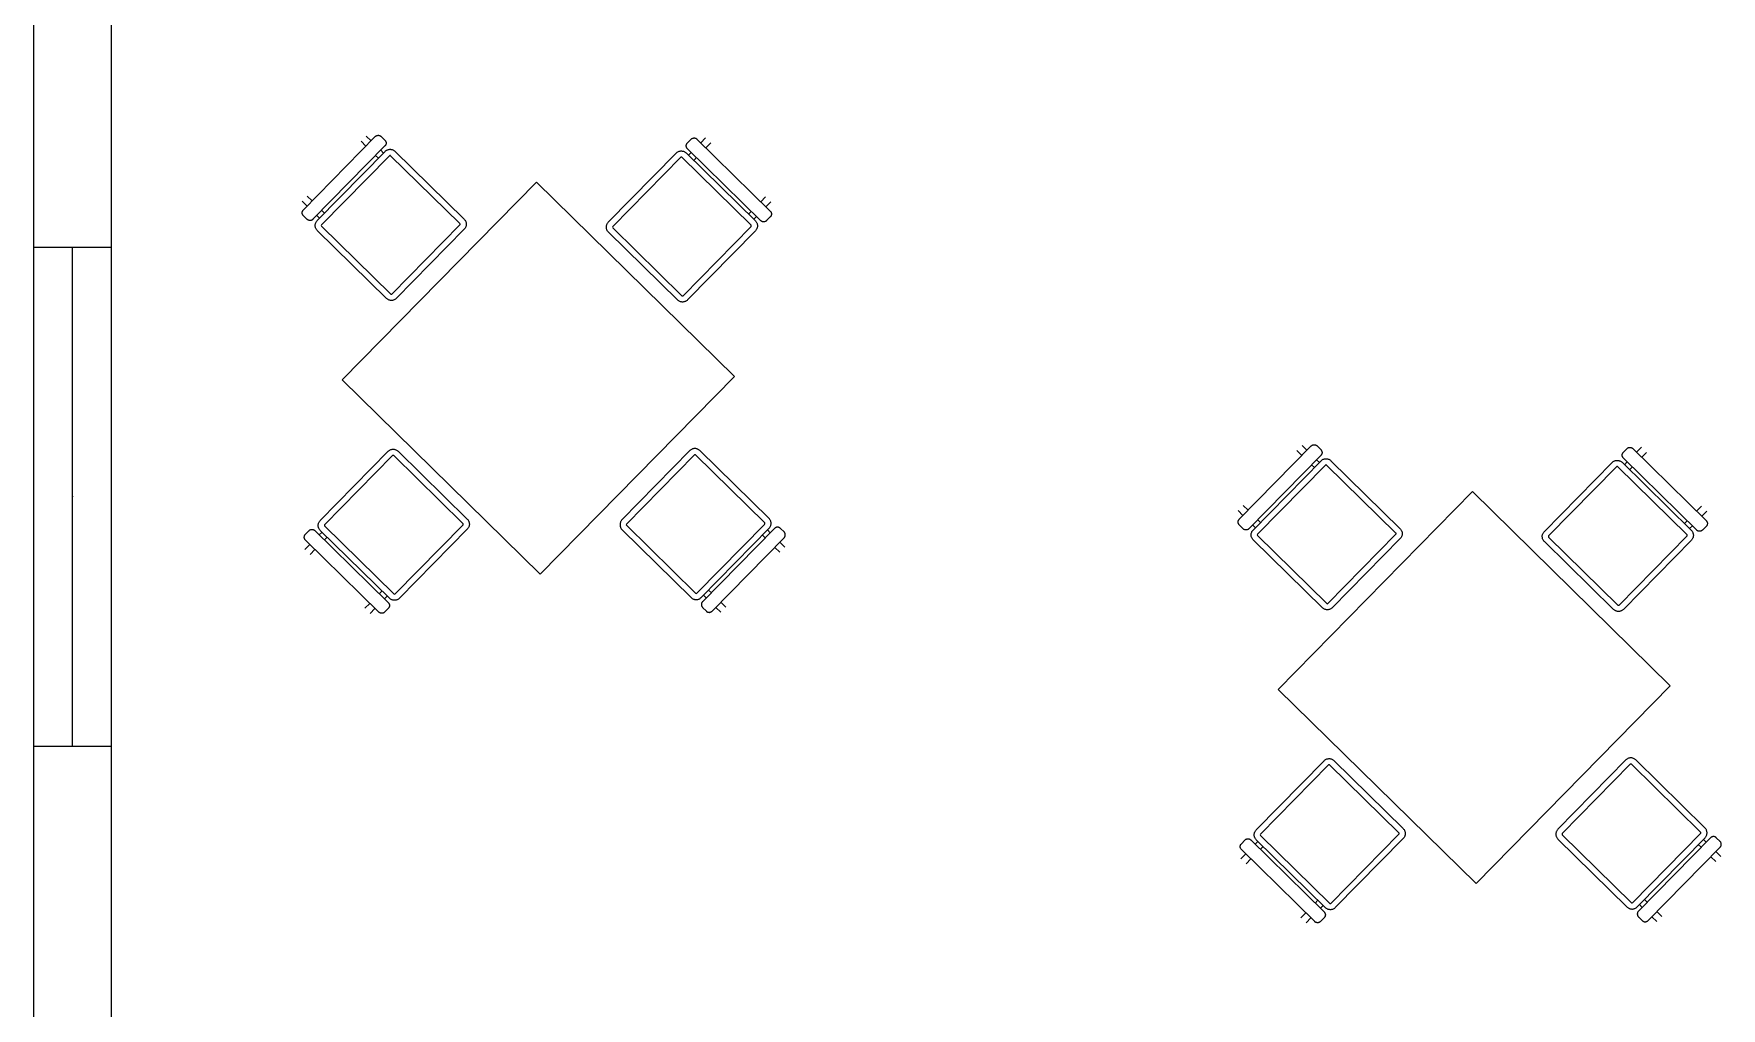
# Model space of a CAD drawing. Header units: millimetres. Extents: x 0 to 11.7, y 0 to 17.
# Drawn here: x 0 to 6.09, y 7 to 10.52 of the extents above; entities that cross this region are included whole.
import ezdxf

# ---------------------------------------------------------------- set-up
doc = ezdxf.new("R2010")
doc.units = ezdxf.units.MM
doc.layers.get('0').update_dxf_attribs({"lineweight": 0})
doc.layers.add('_cerramiento', color=251, linetype='Continuous', lineweight=25)
doc.layers.add('_ventanas', color=132, linetype='Continuous', lineweight=5)
doc.layers.add('_mobiliario', color=7, linetype='Continuous', lineweight=5, true_color=0x9e9e9e)

msp = doc.modelspace()

# ---------------------------------------------------------------- linework, layer by layer
msp.add_point((0.14, 8.8461))
at = {"layer": '_cerramiento'}
for p, q in [((0, 0), (0, 11.773)), ((0.28, 0.28), (0.28, 11.7015))]:
    msp.add_line(p, q, dxfattribs=at)
at = {"layer": '_mobiliario'}
for p, q in [((1.1982, 10.1102), (1.1804, 10.1277)), ((1.1987, 10.1463), (1.2165, 10.1289)), ((2.4054, 10.1218), (2.4228, 10.1396)), ((2.4415, 10.1213), (2.424, 10.1035)), ((1.0379, 9.8257), (1.2831, 10.0754)), ((1.243, 10.0662), (1.2329, 10.0761)), ((1.2512, 10.0948), (1.2613, 10.0848)), ((2.088, 9.8198), (2.3331, 10.0696)), ((2.3373, 10.0696), (2.587, 9.8244)), ((2.3613, 10.0769), (2.3713, 10.0871)), ((2.3899, 10.0688), (2.38, 10.0586)), ((0.9862, 9.9299), (1.004, 9.9124)), ((1.8131, 9.9801), (1.1126, 9.2665)), ((2.5268, 9.2796), (1.8131, 9.9801)), ((2.6218, 9.9093), (2.6393, 9.9271)), ((0.9857, 9.8938), (0.9679, 9.9112)), ((1.0306, 9.8497), (1.0204, 9.8597)), ((1.0387, 9.8783), (1.0489, 9.8684)), ((2.5778, 9.8645), (2.5877, 9.8746)), ((2.6579, 9.9088), (2.6404, 9.891)), ((1.2877, 9.5764), (1.0379, 9.8216)), ((2.6064, 9.8563), (2.5964, 9.8462)), ((1.8263, 8.566), (1.1126, 9.2665)), ((2.5268, 9.2796), (1.8263, 8.566)), ((4.5736, 8.9944), (4.5558, 9.0119)), ((4.574, 9.0305), (4.5918, 9.0131)), ((5.7807, 9.006), (5.7982, 9.0238)), ((4.4133, 8.7099), (4.6584, 8.9596)), ((4.6184, 8.9504), (4.6083, 8.9603)), ((4.6266, 8.979), (4.6367, 8.969)), ((5.4633, 8.704), (5.7085, 8.9538)), ((5.7126, 8.9538), (5.9624, 8.7086)), ((5.7367, 8.9611), (5.7466, 8.9713)), ((5.7653, 8.953), (5.7553, 8.9428)), ((5.8168, 9.0055), (5.7994, 8.9877)), ((5.1885, 8.8643), (4.488, 8.1507)), ((5.9022, 8.1638), (5.1885, 8.8643)), ((4.3611, 8.778), (4.3433, 8.7954)), ((4.3616, 8.8141), (4.3794, 8.7966)), ((5.9972, 8.7935), (6.0146, 8.8113)), ((6.0333, 8.793), (6.0158, 8.7752)), ((1.0297, 8.7082), (1.0396, 8.7183)), ((1.2988, 8.4949), (1.049, 8.74)), ((1.5481, 8.7447), (1.3029, 8.4949)), ((2.1372, 8.7425), (2.387, 8.4973)), ((2.3911, 8.4974), (2.6363, 8.7471)), ((2.6278, 8.7069), (2.6379, 8.697)), ((2.6562, 8.7156), (2.6461, 8.7256)), ((4.4059, 8.7339), (4.3958, 8.7439)), ((4.6631, 8.4606), (4.4133, 8.7058)), ((4.4141, 8.7625), (4.4242, 8.7526)), ((5.9531, 8.7487), (5.9631, 8.7588)), ((5.9817, 8.7405), (5.9718, 8.7304)), ((0.9781, 8.6556), (0.9956, 8.6734)), ((1.0142, 8.6551), (0.9968, 8.6373)), ((1.0583, 8.7), (1.0483, 8.6899)), ((2.6726, 8.6629), (2.6904, 8.6454)), ((2.7087, 8.6641), (2.6909, 8.6816)), ((1.1946, 8.4432), (1.212, 8.461)), ((1.2461, 8.4957), (1.2561, 8.5058)), ((1.2747, 8.4875), (1.2648, 8.4774)), ((2.4153, 8.4905), (2.4254, 8.4805)), ((2.4437, 8.4992), (2.4336, 8.5091)), ((2.4963, 8.4476), (2.4785, 8.4651)), ((1.2307, 8.4427), (1.2132, 8.4249)), ((2.4602, 8.4465), (2.478, 8.429)), ((5.9022, 8.1638), (5.2016, 7.4502)), ((5.2016, 7.4502), (4.488, 8.1507)), ((4.6741, 7.379), (4.4244, 7.6242)), ((4.9234, 7.6289), (4.6783, 7.3791)), ((5.5126, 7.6267), (5.7624, 7.3815)), ((5.7665, 7.3816), (6.0116, 7.6313)), ((6.0316, 7.5998), (6.0214, 7.6098)), ((4.3535, 7.5398), (4.371, 7.5576)), ((4.405, 7.5924), (4.415, 7.6025)), ((4.4336, 7.5842), (4.4237, 7.5741)), ((6.0031, 7.5911), (6.0133, 7.5812)), ((6.048, 7.5471), (6.0658, 7.5296)), ((6.0841, 7.5483), (6.0663, 7.5657)), ((4.3896, 7.5393), (4.3721, 7.5215)), ((4.6215, 7.3799), (4.6314, 7.39)), ((4.6501, 7.3717), (4.6401, 7.3616)), ((5.7907, 7.3747), (5.8008, 7.3647)), ((5.8191, 7.3834), (5.809, 7.3933)), ((4.5699, 7.3274), (4.5874, 7.3452)), ((4.606, 7.3269), (4.5886, 7.3091)), ((5.8355, 7.3307), (5.8533, 7.3132)), ((5.8716, 7.3318), (5.8538, 7.3493))]:
    msp.add_line(p, q, dxfattribs=at)
for points in [[(0.9724, 9.8802), (1.2318, 10.1445), (1.2328, 10.1454), (1.2339, 10.1462), (1.2351, 10.147), (1.2363, 10.1476), (1.2376, 10.1481), (1.2389, 10.1485), (1.2403, 10.1488), (1.2417, 10.1489), (1.243, 10.1489), (1.2444, 10.1488), (1.2458, 10.1486), (1.2471, 10.1482), (1.2484, 10.1477), (1.2497, 10.1471), (1.2509, 10.1464), (1.252, 10.1456), (1.253, 10.1447), (1.2663, 10.1316), (1.2673, 10.1306), (1.2681, 10.1295), (1.2688, 10.1283), (1.2695, 10.1271), (1.27, 10.1258), (1.2704, 10.1244), (1.2706, 10.1231), (1.2708, 10.1217), (1.2708, 10.1203), (1.2707, 10.1189), (1.2704, 10.1176), (1.2701, 10.1162), (1.2696, 10.1149), (1.269, 10.1137), (1.2683, 10.1125), (1.2674, 10.1114), (1.2665, 10.1104), (1.0071, 9.8461), (1.0061, 9.8452), (1.005, 9.8444), (1.0039, 9.8436), (1.0026, 9.843), (1.0013, 9.8425), (1, 9.8421), (0.9987, 9.8418), (0.9973, 9.8417), (0.9959, 9.8417), (0.9945, 9.8418), (0.9931, 9.842), (0.9918, 9.8424), (0.9905, 9.8429), (0.9893, 9.8435), (0.9881, 9.8442), (0.987, 9.845), (0.9859, 9.8459), (0.9726, 9.859), (0.9717, 9.86), (0.9708, 9.8611), (0.9701, 9.8623), (0.9695, 9.8635), (0.969, 9.8648), (0.9686, 9.8661), (0.9683, 9.8675), (0.9682, 9.8689), (0.9681, 9.8703), (0.9683, 9.8717), (0.9685, 9.873), (0.9689, 9.8744), (0.9694, 9.8757), (0.97, 9.8769), (0.9707, 9.8781), (0.9715, 9.8792), (0.9724, 9.8802)], [(2.3918, 10.1351), (2.656, 9.8757), (2.657, 9.8747), (2.6578, 9.8736), (2.6586, 9.8724), (2.6592, 9.8712), (2.6597, 9.8699), (2.6601, 9.8686), (2.6604, 9.8672), (2.6605, 9.8658), (2.6605, 9.8645), (2.6604, 9.8631), (2.6602, 9.8617), (2.6598, 9.8604), (2.6593, 9.8591), (2.6587, 9.8578), (2.658, 9.8566), (2.6572, 9.8555), (2.6562, 9.8545), (2.6432, 9.8412), (2.6422, 9.8402), (2.6411, 9.8394), (2.6399, 9.8387), (2.6387, 9.838), (2.6374, 9.8375), (2.636, 9.8371), (2.6347, 9.8369), (2.6333, 9.8367), (2.6319, 9.8367), (2.6305, 9.8368), (2.6292, 9.8371), (2.6278, 9.8374), (2.6265, 9.8379), (2.6253, 9.8385), (2.6241, 9.8392), (2.623, 9.8401), (2.622, 9.841), (2.3577, 10.1004), (2.3568, 10.1014), (2.3559, 10.1025), (2.3552, 10.1036), (2.3546, 10.1049), (2.3541, 10.1062), (2.3537, 10.1075), (2.3534, 10.1089), (2.3533, 10.1102), (2.3532, 10.1116), (2.3534, 10.113), (2.3536, 10.1144), (2.354, 10.1157), (2.3545, 10.117), (2.3551, 10.1182), (2.3558, 10.1194), (2.3566, 10.1205), (2.3575, 10.1216), (2.3706, 10.1349), (2.3716, 10.1358), (2.3727, 10.1367), (2.3739, 10.1374), (2.3751, 10.138), (2.3764, 10.1386), (2.3777, 10.1389), (2.3791, 10.1392), (2.3805, 10.1394), (2.3819, 10.1394), (2.3832, 10.1393), (2.3846, 10.139), (2.3859, 10.1386), (2.3872, 10.1382), (2.3885, 10.1375), (2.3897, 10.1368), (2.3908, 10.136), (2.3918, 10.1351)], [(1.0221, 9.8411), (1.2673, 10.0909), (1.269, 10.0925), (1.2708, 10.0939), (1.2728, 10.0951), (1.2748, 10.0962), (1.277, 10.097), (1.2792, 10.0977), (1.2815, 10.0981), (1.2838, 10.0984), (1.2861, 10.0984), (1.2884, 10.0982), (1.2906, 10.0978), (1.2929, 10.0972), (1.295, 10.0964), (1.2971, 10.0954), (1.2991, 10.0942), (1.3009, 10.0928), (1.3027, 10.0913), (1.5524, 9.8461), (1.554, 9.8444), (1.5554, 9.8426), (1.5566, 9.8406), (1.5577, 9.8385), (1.5586, 9.8364), (1.5592, 9.8342), (1.5597, 9.8319), (1.5599, 9.8296), (1.5599, 9.8273), (1.5597, 9.825), (1.5593, 9.8227), (1.5587, 9.8205), (1.5579, 9.8183), (1.5569, 9.8163), (1.5557, 9.8143), (1.5543, 9.8124), (1.5528, 9.8107), (1.3076, 9.5609), (1.3059, 9.5594), (1.3041, 9.558), (1.3021, 9.5567), (1.3001, 9.5557), (1.2979, 9.5548), (1.2957, 9.5542), (1.2934, 9.5537), (1.2911, 9.5535), (1.2888, 9.5535), (1.2865, 9.5537), (1.2842, 9.5541), (1.282, 9.5547), (1.2799, 9.5555), (1.2778, 9.5565), (1.2758, 9.5577), (1.274, 9.5591), (1.2722, 9.5606), (1.0225, 9.8058), (1.0209, 9.8075), (1.0195, 9.8093), (1.0182, 9.8113), (1.0172, 9.8133), (1.0163, 9.8155), (1.0157, 9.8177), (1.0152, 9.82), (1.015, 9.8222), (1.015, 9.8246), (1.0152, 9.8269), (1.0156, 9.8291), (1.0162, 9.8314), (1.017, 9.8335), (1.018, 9.8356), (1.0192, 9.8376), (1.0206, 9.8394), (1.0221, 9.8411)], [(2.3527, 10.0854), (2.6025, 9.8402), (2.6041, 9.8385), (2.6055, 9.8367), (2.6067, 9.8347), (2.6078, 9.8327), (2.6086, 9.8305), (2.6093, 9.8283), (2.6097, 9.826), (2.61, 9.8237), (2.61, 9.8214), (2.6098, 9.8191), (2.6094, 9.8169), (2.6088, 9.8146), (2.608, 9.8125), (2.6069, 9.8104), (2.6057, 9.8084), (2.6044, 9.8066), (2.6028, 9.8048), (2.3577, 9.5551), (2.356, 9.5535), (2.3541, 9.5521), (2.3522, 9.5509), (2.3501, 9.5498), (2.348, 9.549), (2.3458, 9.5483), (2.3435, 9.5479), (2.3412, 9.5476), (2.3389, 9.5476), (2.3366, 9.5478), (2.3343, 9.5482), (2.3321, 9.5488), (2.3299, 9.5496), (2.3279, 9.5506), (2.3259, 9.5518), (2.324, 9.5532), (2.3223, 9.5547), (2.0725, 9.7999), (2.071, 9.8016), (2.0695, 9.8034), (2.0683, 9.8054), (2.0673, 9.8074), (2.0664, 9.8096), (2.0658, 9.8118), (2.0653, 9.8141), (2.0651, 9.8164), (2.0651, 9.8187), (2.0652, 9.821), (2.0657, 9.8233), (2.0663, 9.8255), (2.0671, 9.8276), (2.0681, 9.8297), (2.0693, 9.8317), (2.0707, 9.8336), (2.0722, 9.8353), (2.3174, 10.085), (2.3191, 10.0866), (2.3209, 10.088), (2.3229, 10.0893), (2.3249, 10.0903), (2.3271, 10.0912), (2.3293, 10.0918), (2.3315, 10.0923), (2.3338, 10.0925), (2.3361, 10.0925), (2.3384, 10.0923), (2.3407, 10.0919), (2.3429, 10.0913), (2.3451, 10.0905), (2.3472, 10.0895), (2.3492, 10.0883), (2.351, 10.0869), (2.3527, 10.0854)], [(1.2833, 8.4791), (1.0335, 8.7243), (1.032, 8.726), (1.0305, 8.7278), (1.0293, 8.7297), (1.0283, 8.7318), (1.0274, 8.7339), (1.0268, 8.7362), (1.0263, 8.7384), (1.0261, 8.7407), (1.0261, 8.743), (1.0262, 8.7453), (1.0267, 8.7476), (1.0273, 8.7498), (1.0281, 8.752), (1.0291, 8.7541), (1.0303, 8.756), (1.0317, 8.7579), (1.0332, 8.7596), (1.2784, 9.0094), (1.2801, 9.011), (1.2819, 9.0124), (1.2839, 9.0136), (1.2859, 9.0147), (1.2881, 9.0155), (1.2903, 9.0162), (1.2925, 9.0166), (1.2948, 9.0168), (1.2971, 9.0169), (1.2994, 9.0167), (1.3017, 9.0163), (1.3039, 9.0157), (1.3061, 9.0148), (1.3082, 9.0138), (1.3102, 9.0126), (1.312, 9.0113), (1.3137, 9.0097), (1.5635, 8.7645), (1.5651, 8.7628), (1.5665, 8.761), (1.5677, 8.7591), (1.5688, 8.757), (1.5696, 8.7549), (1.5703, 8.7526), (1.5707, 8.7504), (1.571, 8.7481), (1.571, 8.7458), (1.5708, 8.7435), (1.5704, 8.7412), (1.5698, 8.739), (1.569, 8.7368), (1.5679, 8.7347), (1.5667, 8.7328), (1.5654, 8.7309), (1.5638, 8.7292), (1.3187, 8.4794), (1.317, 8.4778), (1.3151, 8.4764), (1.3132, 8.4752), (1.3111, 8.4741), (1.309, 8.4733), (1.3068, 8.4726), (1.3045, 8.4722), (1.3022, 8.472), (1.2999, 8.4719), (1.2976, 8.4721), (1.2953, 8.4725), (1.2931, 8.4731), (1.2909, 8.474), (1.2889, 8.475), (1.2869, 8.4762), (1.285, 8.4775), (1.2833, 8.4791)], [(2.4069, 8.4819), (2.6521, 8.7317), (2.6536, 8.7334), (2.655, 8.7352), (2.6562, 8.7372), (2.6572, 8.7393), (2.658, 8.7415), (2.6586, 8.7437), (2.659, 8.746), (2.6592, 8.7483), (2.6592, 8.7506), (2.6589, 8.7529), (2.6585, 8.7551), (2.6578, 8.7573), (2.657, 8.7595), (2.6559, 8.7615), (2.6547, 8.7635), (2.6533, 8.7653), (2.6517, 8.767), (2.4019, 9.0122), (2.4002, 9.0137), (2.3984, 9.0151), (2.3964, 9.0163), (2.3943, 9.0173), (2.3922, 9.0181), (2.3899, 9.0187), (2.3877, 9.0191), (2.3854, 9.0193), (2.383, 9.0193), (2.3808, 9.0191), (2.3785, 9.0186), (2.3763, 9.018), (2.3741, 9.0171), (2.3721, 9.0161), (2.3701, 9.0148), (2.3683, 9.0134), (2.3666, 9.0119), (2.1214, 8.7621), (2.1199, 8.7604), (2.1185, 8.7585), (2.1173, 8.7565), (2.1163, 8.7545), (2.1155, 8.7523), (2.1149, 8.7501), (2.1145, 8.7478), (2.1143, 8.7455), (2.1143, 8.7432), (2.1145, 8.7409), (2.115, 8.7386), (2.1156, 8.7364), (2.1165, 8.7343), (2.1175, 8.7322), (2.1188, 8.7303), (2.1202, 8.7284), (2.1217, 8.7267), (2.3715, 8.4816), (2.3732, 8.48), (2.3751, 8.4786), (2.3771, 8.4774), (2.3791, 8.4764), (2.3813, 8.4756), (2.3835, 8.475), (2.3858, 8.4746), (2.3881, 8.4744), (2.3904, 8.4744), (2.3927, 8.4747), (2.395, 8.4751), (2.3972, 8.4758), (2.3993, 8.4766), (2.4014, 8.4777), (2.4034, 8.4789), (2.4052, 8.4803), (2.4069, 8.4819)], [(4.3478, 8.7644), (4.6072, 9.0287), (4.6082, 9.0296), (4.6093, 9.0304), (4.6104, 9.0312), (4.6117, 9.0318), (4.613, 9.0323), (4.6143, 9.0327), (4.6156, 9.033), (4.617, 9.0331), (4.6184, 9.0331), (4.6198, 9.033), (4.6212, 9.0328), (4.6225, 9.0324), (4.6238, 9.0319), (4.625, 9.0313), (4.6262, 9.0306), (4.6273, 9.0298), (4.6284, 9.0289), (4.6417, 9.0158), (4.6426, 9.0148), (4.6435, 9.0137), (4.6442, 9.0125), (4.6448, 9.0113), (4.6454, 9.01), (4.6457, 9.0086), (4.646, 9.0073), (4.6462, 9.0059), (4.6462, 9.0045), (4.6461, 9.0031), (4.6458, 9.0018), (4.6454, 9.0004), (4.645, 8.9991), (4.6443, 8.9979), (4.6436, 8.9967), (4.6428, 8.9956), (4.6419, 8.9946), (4.3825, 8.7303), (4.3815, 8.7294), (4.3804, 8.7285), (4.3792, 8.7278), (4.378, 8.7272), (4.3767, 8.7267), (4.3754, 8.7263), (4.374, 8.726), (4.3726, 8.7259), (4.3713, 8.7259), (4.3699, 8.726), (4.3685, 8.7262), (4.3672, 8.7266), (4.3659, 8.7271), (4.3646, 8.7277), (4.3634, 8.7284), (4.3623, 8.7292), (4.3613, 8.7301), (4.348, 8.7432), (4.347, 8.7442), (4.3462, 8.7453), (4.3455, 8.7465), (4.3448, 8.7477), (4.3443, 8.749), (4.3439, 8.7503), (4.3437, 8.7517), (4.3435, 8.7531), (4.3435, 8.7545), (4.3436, 8.7558), (4.3439, 8.7572), (4.3442, 8.7585), (4.3447, 8.7598), (4.3453, 8.7611), (4.346, 8.7623), (4.3469, 8.7634), (4.3478, 8.7644)], [(5.7672, 9.0193), (6.0314, 8.7599), (6.0323, 8.7589), (6.0332, 8.7578), (6.0339, 8.7566), (6.0346, 8.7554), (6.0351, 8.7541), (6.0355, 8.7528), (6.0357, 8.7514), (6.0359, 8.75), (6.0359, 8.7487), (6.0358, 8.7473), (6.0355, 8.7459), (6.0352, 8.7446), (6.0347, 8.7433), (6.0341, 8.742), (6.0334, 8.7408), (6.0325, 8.7397), (6.0316, 8.7387), (6.0185, 8.7254), (6.0175, 8.7244), (6.0164, 8.7236), (6.0152, 8.7229), (6.014, 8.7222), (6.0127, 8.7217), (6.0114, 8.7213), (6.01, 8.7211), (6.0087, 8.7209), (6.0073, 8.7209), (6.0059, 8.721), (6.0045, 8.7213), (6.0032, 8.7216), (6.0019, 8.7221), (6.0007, 8.7227), (5.9995, 8.7234), (5.9984, 8.7243), (5.9973, 8.7252), (5.7331, 8.9846), (5.7321, 8.9856), (5.7313, 8.9867), (5.7306, 8.9878), (5.7299, 8.9891), (5.7294, 8.9904), (5.729, 8.9917), (5.7288, 8.993), (5.7286, 8.9944), (5.7286, 8.9958), (5.7287, 8.9972), (5.729, 8.9986), (5.7293, 8.9999), (5.7298, 9.0012), (5.7304, 9.0024), (5.7311, 9.0036), (5.732, 9.0047), (5.7329, 9.0058), (5.746, 9.0191), (5.747, 9.02), (5.7481, 9.0209), (5.7492, 9.0216), (5.7505, 9.0222), (5.7518, 9.0227), (5.7531, 9.0231), (5.7545, 9.0234), (5.7558, 9.0235), (5.7572, 9.0236), (5.7586, 9.0234), (5.76, 9.0232), (5.7613, 9.0228), (5.7626, 9.0223), (5.7638, 9.0217), (5.765, 9.021), (5.7661, 9.0202), (5.7672, 9.0193)], [(4.3975, 8.7253), (4.6427, 8.9751), (4.6444, 8.9767), (4.6462, 8.9781), (4.6481, 8.9793), (4.6502, 8.9804), (4.6523, 8.9812), (4.6546, 8.9819), (4.6568, 8.9823), (4.6591, 8.9826), (4.6614, 8.9826), (4.6637, 8.9824), (4.666, 8.982), (4.6682, 8.9814), (4.6704, 8.9806), (4.6725, 8.9796), (4.6744, 8.9784), (4.6763, 8.977), (4.678, 8.9754), (4.9278, 8.7303), (4.9294, 8.7286), (4.9308, 8.7267), (4.932, 8.7248), (4.9331, 8.7227), (4.9339, 8.7206), (4.9346, 8.7184), (4.935, 8.7161), (4.9352, 8.7138), (4.9353, 8.7115), (4.9351, 8.7092), (4.9347, 8.7069), (4.9341, 8.7047), (4.9332, 8.7025), (4.9322, 8.7005), (4.931, 8.6985), (4.9297, 8.6966), (4.9281, 8.6949), (4.683, 8.4451), (4.6813, 8.4436), (4.6794, 8.4422), (4.6775, 8.4409), (4.6754, 8.4399), (4.6733, 8.439), (4.6711, 8.4384), (4.6688, 8.4379), (4.6665, 8.4377), (4.6642, 8.4377), (4.6619, 8.4379), (4.6596, 8.4383), (4.6574, 8.4389), (4.6552, 8.4397), (4.6531, 8.4407), (4.6512, 8.4419), (4.6493, 8.4433), (4.6476, 8.4448), (4.3978, 8.69), (4.3962, 8.6917), (4.3948, 8.6935), (4.3936, 8.6955), (4.3926, 8.6975), (4.3917, 8.6997), (4.3911, 8.7019), (4.3906, 8.7041), (4.3904, 8.7064), (4.3904, 8.7088), (4.3905, 8.7111), (4.3909, 8.7133), (4.3916, 8.7156), (4.3924, 8.7177), (4.3934, 8.7198), (4.3946, 8.7218), (4.396, 8.7236), (4.3975, 8.7253)], [(5.7281, 8.9696), (5.9779, 8.7244), (5.9794, 8.7227), (5.9809, 8.7209), (5.9821, 8.7189), (5.9831, 8.7169), (5.984, 8.7147), (5.9846, 8.7125), (5.9851, 8.7102), (5.9853, 8.7079), (5.9853, 8.7056), (5.9851, 8.7033), (5.9847, 8.7011), (5.9841, 8.6988), (5.9833, 8.6967), (5.9823, 8.6946), (5.9811, 8.6926), (5.9797, 8.6908), (5.9782, 8.689), (5.733, 8.4393), (5.7313, 8.4377), (5.7295, 8.4363), (5.7275, 8.4351), (5.7255, 8.434), (5.7233, 8.4331), (5.7211, 8.4325), (5.7189, 8.432), (5.7166, 8.4318), (5.7143, 8.4318), (5.712, 8.432), (5.7097, 8.4324), (5.7075, 8.433), (5.7053, 8.4338), (5.7032, 8.4348), (5.7012, 8.436), (5.6994, 8.4374), (5.6977, 8.4389), (5.4479, 8.6841), (5.4463, 8.6858), (5.4449, 8.6876), (5.4437, 8.6896), (5.4426, 8.6916), (5.4418, 8.6938), (5.4411, 8.696), (5.4407, 8.6983), (5.4404, 8.7006), (5.4404, 8.7029), (5.4406, 8.7052), (5.441, 8.7075), (5.4416, 8.7097), (5.4424, 8.7118), (5.4435, 8.7139), (5.4446, 8.7159), (5.446, 8.7177), (5.4476, 8.7195), (5.6927, 8.9692), (5.6944, 8.9708), (5.6963, 8.9722), (5.6982, 8.9735), (5.7003, 8.9745), (5.7024, 8.9754), (5.7046, 8.976), (5.7069, 8.9765), (5.7092, 8.9767), (5.7115, 8.9767), (5.7138, 8.9765), (5.7161, 8.9761), (5.7183, 8.9755), (5.7205, 8.9747), (5.7225, 8.9737), (5.7245, 8.9725), (5.7264, 8.9711), (5.7281, 8.9696)], [(1.2442, 8.4294), (0.98, 8.6887), (0.979, 8.6898), (0.9782, 8.6909), (0.9775, 8.692), (0.9768, 8.6933), (0.9763, 8.6946), (0.9759, 8.6959), (0.9757, 8.6972), (0.9755, 8.6986), (0.9755, 8.7), (0.9756, 8.7014), (0.9759, 8.7027), (0.9762, 8.7041), (0.9767, 8.7054), (0.9773, 8.7066), (0.978, 8.7078), (0.9789, 8.7089), (0.9798, 8.71), (0.9929, 8.7233), (0.9939, 8.7242), (0.995, 8.7251), (0.9961, 8.7258), (0.9974, 8.7264), (0.9987, 8.7269), (1, 8.7273), (1.0014, 8.7276), (1.0027, 8.7277), (1.0041, 8.7278), (1.0055, 8.7276), (1.0069, 8.7274), (1.0082, 8.727), (1.0095, 8.7265), (1.0107, 8.7259), (1.0119, 8.7252), (1.013, 8.7244), (1.0141, 8.7235), (1.2783, 8.4641), (1.2793, 8.4631), (1.2801, 8.462), (1.2808, 8.4608), (1.2815, 8.4596), (1.282, 8.4583), (1.2824, 8.457), (1.2826, 8.4556), (1.2828, 8.4542), (1.2828, 8.4528), (1.2827, 8.4515), (1.2824, 8.4501), (1.2821, 8.4488), (1.2816, 8.4475), (1.281, 8.4462), (1.2803, 8.445), (1.2794, 8.4439), (1.2785, 8.4429), (1.2654, 8.4296), (1.2644, 8.4286), (1.2633, 8.4278), (1.2622, 8.427), (1.2609, 8.4264), (1.2596, 8.4259), (1.2583, 8.4255), (1.2569, 8.4252), (1.2556, 8.4251), (1.2542, 8.4251), (1.2528, 8.4252), (1.2514, 8.4254), (1.2501, 8.4258), (1.2488, 8.4263), (1.2476, 8.4269), (1.2464, 8.4276), (1.2453, 8.4285), (1.2442, 8.4294)], [(2.4469, 8.4329), (2.7062, 8.6971), (2.7072, 8.6982), (2.708, 8.6993), (2.7087, 8.7005), (2.7093, 8.7017), (2.7098, 8.703), (2.7102, 8.7044), (2.7104, 8.7057), (2.7105, 8.7071), (2.7105, 8.7085), (2.7104, 8.7099), (2.7101, 8.7112), (2.7097, 8.7126), (2.7092, 8.7138), (2.7086, 8.7151), (2.7078, 8.7162), (2.707, 8.7173), (2.706, 8.7184), (2.6927, 8.7314), (2.6917, 8.7324), (2.6906, 8.7332), (2.6894, 8.7339), (2.6881, 8.7345), (2.6869, 8.735), (2.6855, 8.7354), (2.6842, 8.7356), (2.6828, 8.7357), (2.6814, 8.7357), (2.68, 8.7356), (2.6786, 8.7353), (2.6773, 8.7349), (2.676, 8.7344), (2.6748, 8.7338), (2.6736, 8.733), (2.6725, 8.7322), (2.6715, 8.7312), (2.4121, 8.467), (2.4112, 8.466), (2.4104, 8.4649), (2.4097, 8.4637), (2.4091, 8.4624), (2.4086, 8.4611), (2.4082, 8.4598), (2.408, 8.4584), (2.4079, 8.457), (2.4079, 8.4557), (2.408, 8.4543), (2.4083, 8.4529), (2.4087, 8.4516), (2.4092, 8.4503), (2.4098, 8.4491), (2.4106, 8.4479), (2.4114, 8.4468), (2.4123, 8.4458), (2.4257, 8.4327), (2.4267, 8.4318), (2.4278, 8.431), (2.429, 8.4303), (2.4302, 8.4296), (2.4315, 8.4292), (2.4329, 8.4288), (2.4342, 8.4286), (2.4356, 8.4284), (2.437, 8.4284), (2.4384, 8.4286), (2.4397, 8.4289), (2.4411, 8.4292), (2.4424, 8.4298), (2.4436, 8.4304), (2.4448, 8.4311), (2.4459, 8.432), (2.4469, 8.4329)], [(4.6587, 7.3633), (4.4089, 7.6085), (4.4073, 7.6101), (4.4059, 7.612), (4.4047, 7.6139), (4.4036, 7.616), (4.4028, 7.6181), (4.4021, 7.6203), (4.4017, 7.6226), (4.4014, 7.6249), (4.4014, 7.6272), (4.4016, 7.6295), (4.402, 7.6318), (4.4026, 7.634), (4.4034, 7.6362), (4.4045, 7.6383), (4.4056, 7.6402), (4.407, 7.6421), (4.4086, 7.6438), (4.6537, 7.8936), (4.6554, 7.8952), (4.6573, 7.8966), (4.6592, 7.8978), (4.6613, 7.8988), (4.6634, 7.8997), (4.6656, 7.9004), (4.6679, 7.9008), (4.6702, 7.901), (4.6725, 7.9011), (4.6748, 7.9009), (4.6771, 7.9005), (4.6793, 7.8998), (4.6815, 7.899), (4.6835, 7.898), (4.6855, 7.8968), (4.6874, 7.8955), (4.6891, 7.8939), (4.9389, 7.6487), (4.9404, 7.647), (4.9419, 7.6452), (4.9431, 7.6433), (4.9441, 7.6412), (4.945, 7.6391), (4.9456, 7.6368), (4.9461, 7.6346), (4.9463, 7.6323), (4.9463, 7.63), (4.9461, 7.6277), (4.9457, 7.6254), (4.9451, 7.6232), (4.9443, 7.621), (4.9433, 7.6189), (4.9421, 7.617), (4.9407, 7.6151), (4.9392, 7.6134), (4.694, 7.3636), (4.6923, 7.362), (4.6905, 7.3606), (4.6885, 7.3594), (4.6865, 7.3583), (4.6843, 7.3575), (4.6821, 7.3568), (4.6799, 7.3564), (4.6776, 7.3562), (4.6753, 7.3561), (4.673, 7.3563), (4.6707, 7.3567), (4.6685, 7.3573), (4.6663, 7.3582), (4.6642, 7.3592), (4.6622, 7.3604), (4.6604, 7.3617), (4.6587, 7.3633)], [(5.7822, 7.3661), (6.0274, 7.6159), (6.029, 7.6176), (6.0303, 7.6194), (6.0315, 7.6214), (6.0325, 7.6235), (6.0334, 7.6256), (6.034, 7.6279), (6.0344, 7.6301), (6.0346, 7.6324), (6.0345, 7.6348), (6.0343, 7.6371), (6.0339, 7.6393), (6.0332, 7.6415), (6.0324, 7.6437), (6.0313, 7.6457), (6.0301, 7.6477), (6.0287, 7.6495), (6.0271, 7.6512), (5.7773, 7.8964), (5.7756, 7.8979), (5.7737, 7.8993), (5.7718, 7.9005), (5.7697, 7.9015), (5.7675, 7.9023), (5.7653, 7.9029), (5.763, 7.9033), (5.7607, 7.9035), (5.7584, 7.9035), (5.7561, 7.9033), (5.7539, 7.9028), (5.7516, 7.9022), (5.7495, 7.9013), (5.7474, 7.9003), (5.7455, 7.899), (5.7437, 7.8976), (5.742, 7.8961), (5.4968, 7.6463), (5.4952, 7.6446), (5.4939, 7.6427), (5.4927, 7.6407), (5.4917, 7.6387), (5.4908, 7.6365), (5.4902, 7.6343), (5.4898, 7.632), (5.4896, 7.6297), (5.4897, 7.6274), (5.4899, 7.6251), (5.4903, 7.6228), (5.491, 7.6206), (5.4918, 7.6185), (5.4929, 7.6164), (5.4941, 7.6145), (5.4955, 7.6126), (5.4971, 7.6109), (5.7469, 7.3658), (5.7486, 7.3642), (5.7505, 7.3628), (5.7524, 7.3616), (5.7545, 7.3606), (5.7567, 7.3598), (5.7589, 7.3592), (5.7612, 7.3588), (5.7635, 7.3586), (5.7658, 7.3586), (5.7681, 7.3589), (5.7703, 7.3593), (5.7726, 7.36), (5.7747, 7.3608), (5.7768, 7.3619), (5.7787, 7.3631), (5.7805, 7.3645), (5.7822, 7.3661)], [(4.6196, 7.3136), (4.3554, 7.5729), (4.3544, 7.574), (4.3536, 7.5751), (4.3528, 7.5762), (4.3522, 7.5775), (4.3517, 7.5787), (4.3513, 7.5801), (4.351, 7.5814), (4.3509, 7.5828), (4.3509, 7.5842), (4.351, 7.5856), (4.3512, 7.5869), (4.3516, 7.5883), (4.3521, 7.5896), (4.3527, 7.5908), (4.3534, 7.592), (4.3542, 7.5931), (4.3552, 7.5942), (4.3682, 7.6075), (4.3692, 7.6084), (4.3703, 7.6093), (4.3715, 7.61), (4.3727, 7.6106), (4.374, 7.6111), (4.3754, 7.6115), (4.3767, 7.6118), (4.3781, 7.6119), (4.3795, 7.612), (4.3809, 7.6118), (4.3822, 7.6116), (4.3836, 7.6112), (4.3849, 7.6107), (4.3861, 7.6101), (4.3873, 7.6094), (4.3884, 7.6086), (4.3894, 7.6077), (4.6537, 7.3483), (4.6546, 7.3473), (4.6555, 7.3462), (4.6562, 7.345), (4.6568, 7.3438), (4.6573, 7.3425), (4.6577, 7.3412), (4.658, 7.3398), (4.6581, 7.3384), (4.6582, 7.337), (4.658, 7.3357), (4.6578, 7.3343), (4.6574, 7.333), (4.6569, 7.3317), (4.6563, 7.3304), (4.6556, 7.3292), (4.6548, 7.3281), (4.6539, 7.3271), (4.6408, 7.3138), (4.6398, 7.3128), (4.6387, 7.312), (4.6375, 7.3112), (4.6363, 7.3106), (4.635, 7.3101), (4.6337, 7.3097), (4.6323, 7.3094), (4.6309, 7.3093), (4.6295, 7.3093), (4.6282, 7.3094), (4.6268, 7.3096), (4.6255, 7.31), (4.6242, 7.3105), (4.6229, 7.3111), (4.6217, 7.3118), (4.6206, 7.3126), (4.6196, 7.3136)], [(5.8222, 7.3171), (6.0816, 7.5813), (6.0825, 7.5824), (6.0834, 7.5835), (6.0841, 7.5847), (6.0847, 7.5859), (6.0852, 7.5872), (6.0855, 7.5886), (6.0858, 7.5899), (6.0859, 7.5913), (6.0859, 7.5927), (6.0857, 7.5941), (6.0855, 7.5954), (6.0851, 7.5967), (6.0846, 7.598), (6.0839, 7.5993), (6.0832, 7.6004), (6.0823, 7.6015), (6.0814, 7.6026), (6.0681, 7.6156), (6.0671, 7.6165), (6.0659, 7.6174), (6.0648, 7.6181), (6.0635, 7.6187), (6.0622, 7.6192), (6.0609, 7.6196), (6.0595, 7.6198), (6.0581, 7.6199), (6.0568, 7.6199), (6.0554, 7.6198), (6.054, 7.6195), (6.0527, 7.6191), (6.0514, 7.6186), (6.0502, 7.618), (6.049, 7.6172), (6.0479, 7.6164), (6.0469, 7.6154), (5.7875, 7.3512), (5.7866, 7.3502), (5.7858, 7.3491), (5.785, 7.3479), (5.7844, 7.3466), (5.7839, 7.3453), (5.7836, 7.344), (5.7833, 7.3426), (5.7832, 7.3412), (5.7832, 7.3399), (5.7834, 7.3385), (5.7836, 7.3371), (5.784, 7.3358), (5.7845, 7.3345), (5.7852, 7.3333), (5.7859, 7.3321), (5.7868, 7.331), (5.7877, 7.33), (5.801, 7.3169), (5.8021, 7.316), (5.8032, 7.3152), (5.8044, 7.3144), (5.8056, 7.3138), (5.8069, 7.3134), (5.8082, 7.313), (5.8096, 7.3127), (5.811, 7.3126), (5.8124, 7.3126), (5.8137, 7.3128), (5.8151, 7.3131), (5.8164, 7.3134), (5.8177, 7.314), (5.819, 7.3146), (5.8201, 7.3153), (5.8212, 7.3162), (5.8222, 7.3171)]]:
    msp.add_lwpolyline(points, close=True, dxfattribs=at)
for points in [[(1.2872, 10.0755), (1.537, 9.8303)], [(1.537, 9.8262), (1.2918, 9.5764)], [(2.3378, 9.5705), (2.088, 9.8157)], [(2.5871, 9.8203), (2.3419, 9.5705)], [(1.049, 8.7441), (1.2941, 8.9939)], [(1.2983, 8.994), (1.548, 8.7488)], [(2.3824, 8.9964), (2.1372, 8.7466)], [(2.6362, 8.7512), (2.3865, 8.9964)], [(4.6625, 8.9597), (4.9123, 8.7145)], [(4.9124, 8.7104), (4.6672, 8.4606)], [(5.9624, 8.7045), (5.7173, 8.4547)], [(5.7131, 8.4547), (5.4634, 8.6999)], [(4.4243, 7.6283), (4.6695, 7.8781)], [(4.6736, 7.8781), (4.9234, 7.633)], [(5.7577, 7.8806), (5.5125, 7.6308)], [(6.0116, 7.6354), (5.7618, 7.8806)]]:
    msp.add_lwpolyline(points, dxfattribs=at)
for centre, start, end in [((1.2851, 10.0734), 45.53216, 135.53216), ((2.3352, 10.0675), 45.53216, 135.53216), ((1.04, 9.8236), 135.53216, 225.53216), ((1.5349, 9.8282), 315.53216, 45.53216), ((2.09, 9.8178), 135.53216, 225.53216), ((2.585, 9.8224), 315.53216, 45.53216), ((1.2897, 9.5785), 225.53216, 315.53216), ((2.3398, 9.5726), 225.53216, 315.53216), ((1.2962, 8.9919), 45.53216, 135.53216), ((2.3844, 8.9944), 45.53216, 135.53216), ((4.6605, 8.9576), 45.53216, 135.53216), ((5.7106, 8.9517), 45.53216, 135.53216), ((1.051, 8.7421), 135.53216, 225.53216), ((1.546, 8.7467), 315.53216, 45.53216), ((2.1393, 8.7446), 135.53216, 225.53216), ((2.6342, 8.7492), 315.53216, 45.53216), ((4.4153, 8.7078), 135.53216, 225.53216), ((4.9103, 8.7124), 315.53216, 45.53216), ((5.4654, 8.702), 135.53216, 225.53216), ((5.9604, 8.7066), 315.53216, 45.53216), ((1.3008, 8.4969), 225.53216, 315.53216), ((2.389, 8.4994), 225.53216, 315.53216), ((4.6651, 8.4627), 225.53216, 315.53216), ((5.7152, 8.4568), 225.53216, 315.53216), ((4.6716, 7.8761), 45.53216, 135.53216), ((5.7598, 7.8785), 45.53216, 135.53216), ((4.4264, 7.6263), 135.53216, 225.53216), ((4.9214, 7.6309), 315.53216, 45.53216), ((5.5146, 7.6288), 135.53216, 225.53216), ((6.0096, 7.6334), 315.53216, 45.53216), ((4.6762, 7.3811), 225.53216, 315.53216), ((5.7644, 7.3836), 225.53216, 315.53216)]:
    msp.add_arc(centre, 0.0029, start, end, dxfattribs=at)
at = {"layer": '_ventanas'}
for p, q in [((0, 9.7461), (0.28, 9.7461)), ((0, 7.9461), (0.28, 7.9461))]:
    msp.add_line(p, q, dxfattribs=at)
msp.add_lwpolyline([(0.14, 7.9461), (0.14, 9.7461)], dxfattribs=at)

doc.saveas('drawing.dxf')
